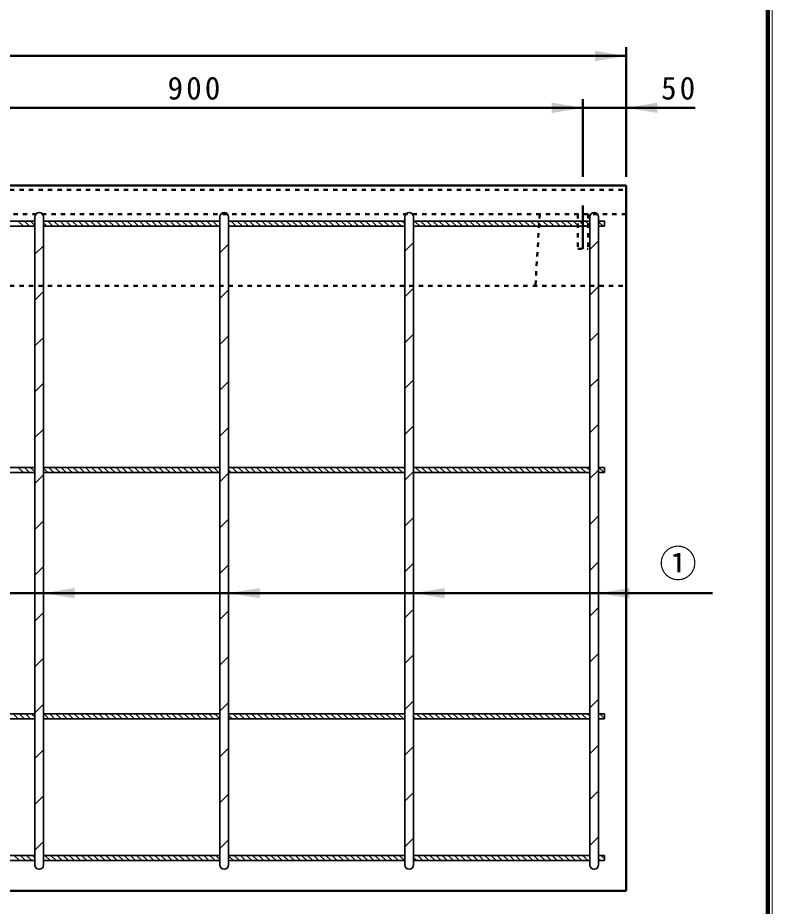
# Model space of a CAD drawing. Units: millimetres, scale not verified. Extents: x 100 to 4105, y 100 to 2870.
# Drawn here: x 3232 to 4105, y 846 to 1874 of the extents above; entities that cross this region are included whole.
import ezdxf
from ezdxf.enums import TextEntityAlignment as Align

# ---------------------------------------------------------------- set-up
doc = ezdxf.new("R2010")
doc.units = ezdxf.units.MM
doc.header["$LTSCALE"] = 5
doc.linetypes.add('USER1', pattern=[2.2, 1, -1.2])
doc.linetypes.add('USER2', pattern=[13.4, 10, -1.2, 1, -1.2])
doc.layers.add('V-nasSTD', color=7, linetype='Continuous', lineweight=50)
doc.styles.add('ＭＳ ゴシック', font='')
doc.styles.get('ＭＳ ゴシック').set_extended_font_data('MS Gothic')

msp = doc.modelspace()

# ---------------------------------------------------------------- hatches: boundary and pattern name
at = {"layer": 'V-nasSTD'}
for points in [[(3900, 1823.655), (3936, 1829.655), (3900, 1835.655)], [(3850, 1763.655), (3886, 1769.655), (3850, 1775.655)], [(3972, 1775.655), (3936, 1769.655), (3972, 1763.655)], [(3298, 1214.155), (3262, 1208.155), (3298, 1202.155)], [(3512, 1214.155), (3476, 1208.155), (3512, 1202.155)], [(3726, 1214.155), (3690, 1208.155), (3726, 1202.155)], [(3940, 1214.155), (3904, 1208.155), (3940, 1202.155)]]:
    msp.add_hatch(color=256, dxfattribs=at).paths.add_polyline_path(points)

# ---------------------------------------------------------------- linework, layer by layer
at = {"layer": 'V-nasSTD', "lineweight": 100}
msp.add_line((4100, 105), (4100, 2865), dxfattribs=at)
at = {"layer": 'V-nasSTD'}
for p, q in [((3936, 1689.655), (3936, 1839.655)), ((1936, 1829.655), (3936, 1829.655)), ((3886, 1689.655), (3886, 1779.655)), ((2986, 1769.655), (3886, 1769.655)), ((3886, 1769.655), (3936, 1769.655)), ((4016, 1769.655), (3936, 1769.655)), ((1936, 1679.655), (3936, 1679.655)), ((3936, 1679.655), (3936, 863.655)), ((4036, 1208.155), (2936, 1208.155)), ((1936, 863.655), (3936, 863.655))]:
    msp.add_line(p, q, dxfattribs=at)
at = {"layer": 'V-nasSTD', "linetype": 'USER1'}
for p, q in [((1936, 1674.655), (3936, 1674.655)), ((3936, 1646.655), (1936, 1646.655)), ((3836, 1646.655), (3831, 1563.655)), ((3880, 1646.655), (3880, 1606.655)), ((3892, 1646.655), (3892, 1606.655)), ((3880, 1606.655), (3892, 1606.655)), ((1936, 1563.655), (3936, 1563.655))]:
    msp.add_line(p, q, dxfattribs=at)
at = {"layer": 'V-nasSTD', "linetype": 'USER2'}
msp.add_line((3886, 1656.655), (3886, 1606.655), dxfattribs=at)
at = {"layer": 'V-nasSTD', "lineweight": 35}
for p, q in [((3048, 1638.655), (3252, 1638.655)), ((3232.642, 1638.655), (3238.642, 1632.655)), ((3239.713, 1638.655), (3245.713, 1632.655)), ((3246.785, 1638.655), (3252, 1633.439)), ((3252, 1643.655), (3252, 893.655)), ((3262, 1643.655), (3262, 893.655)), ((3262, 1638.655), (3466, 1638.655)), ((3262, 1636.429), (3265.774, 1632.655)), ((3266.845, 1638.655), (3272.845, 1632.655)), ((3273.917, 1638.655), (3279.917, 1632.655)), ((3280.988, 1638.655), (3286.988, 1632.655)), ((3288.059, 1638.655), (3294.059, 1632.655)), ((3295.13, 1638.655), (3301.13, 1632.655)), ((3302.201, 1638.655), (3308.201, 1632.655)), ((3309.272, 1638.655), (3315.272, 1632.655)), ((3316.343, 1638.655), (3322.343, 1632.655)), ((3323.414, 1638.655), (3329.414, 1632.655)), ((3330.485, 1638.655), (3336.485, 1632.655)), ((3337.556, 1638.655), (3343.556, 1632.655)), ((3344.627, 1638.655), (3350.627, 1632.655)), ((3351.698, 1638.655), (3357.698, 1632.655)), ((3358.769, 1638.655), (3364.769, 1632.655)), ((3365.84, 1638.655), (3371.84, 1632.655)), ((3372.912, 1638.655), (3378.912, 1632.655)), ((3379.983, 1638.655), (3385.983, 1632.655)), ((3387.054, 1638.655), (3393.054, 1632.655)), ((3394.125, 1638.655), (3400.125, 1632.655)), ((3401.196, 1638.655), (3407.196, 1632.655)), ((3408.267, 1638.655), (3414.267, 1632.655)), ((3415.338, 1638.655), (3421.338, 1632.655)), ((3422.409, 1638.655), (3428.409, 1632.655)), ((3429.48, 1638.655), (3435.48, 1632.655)), ((3436.551, 1638.655), (3442.551, 1632.655)), ((3443.622, 1638.655), (3449.622, 1632.655)), ((3450.693, 1638.655), (3456.693, 1632.655)), ((3457.764, 1638.655), (3463.764, 1632.655)), ((3464.835, 1638.655), (3466, 1637.49)), ((3466, 1643.655), (3466, 893.655)), ((3476, 1643.655), (3476, 893.655)), ((3476, 1638.655), (3680, 1638.655)), ((3476, 1634.561), (3477.906, 1632.655)), ((3478.978, 1638.655), (3484.978, 1632.655)), ((3486.049, 1638.655), (3492.049, 1632.655)), ((3493.12, 1638.655), (3499.12, 1632.655)), ((3500.191, 1638.655), (3506.191, 1632.655)), ((3507.262, 1638.655), (3513.262, 1632.655)), ((3514.333, 1638.655), (3520.333, 1632.655)), ((3521.404, 1638.655), (3527.404, 1632.655)), ((3528.475, 1638.655), (3534.475, 1632.655)), ((3535.546, 1638.655), (3541.546, 1632.655)), ((3542.617, 1638.655), (3548.617, 1632.655)), ((3549.688, 1638.655), (3555.688, 1632.655)), ((3556.759, 1638.655), (3562.759, 1632.655)), ((3563.83, 1638.655), (3569.83, 1632.655)), ((3570.901, 1638.655), (3576.901, 1632.655)), ((3577.972, 1638.655), (3583.972, 1632.655)), ((3585.044, 1638.655), (3591.044, 1632.655)), ((3592.115, 1638.655), (3598.115, 1632.655)), ((3599.186, 1638.655), (3605.186, 1632.655)), ((3606.257, 1638.655), (3612.257, 1632.655)), ((3613.328, 1638.655), (3619.328, 1632.655)), ((3620.399, 1638.655), (3626.399, 1632.655)), ((3627.47, 1638.655), (3633.47, 1632.655)), ((3634.541, 1638.655), (3640.541, 1632.655)), ((3641.612, 1638.655), (3647.612, 1632.655)), ((3648.683, 1638.655), (3654.683, 1632.655)), ((3655.754, 1638.655), (3661.754, 1632.655)), ((3662.825, 1638.655), (3668.825, 1632.655)), ((3669.896, 1638.655), (3675.896, 1632.655)), ((3676.967, 1638.655), (3680, 1635.622)), ((3680, 1643.655), (3680, 893.655)), ((3690, 1643.655), (3690, 893.655)), ((3690, 1638.655), (3894, 1638.655)), ((3691.11, 1638.655), (3697.11, 1632.655)), ((3698.181, 1638.655), (3704.181, 1632.655)), ((3705.252, 1638.655), (3711.252, 1632.655)), ((3712.323, 1638.655), (3718.323, 1632.655)), ((3719.394, 1638.655), (3725.394, 1632.655)), ((3726.465, 1638.655), (3732.465, 1632.655)), ((3733.536, 1638.655), (3739.536, 1632.655)), ((3740.607, 1638.655), (3746.607, 1632.655)), ((3747.678, 1638.655), (3753.678, 1632.655)), ((3754.749, 1638.655), (3760.749, 1632.655)), ((3761.82, 1638.655), (3767.82, 1632.655)), ((3768.891, 1638.655), (3774.891, 1632.655)), ((3775.962, 1638.655), (3781.962, 1632.655)), ((3783.033, 1638.655), (3789.033, 1632.655)), ((3790.105, 1638.655), (3796.105, 1632.655)), ((3797.176, 1638.655), (3803.176, 1632.655)), ((3804.247, 1638.655), (3810.247, 1632.655)), ((3811.318, 1638.655), (3817.318, 1632.655)), ((3818.389, 1638.655), (3824.389, 1632.655)), ((3825.46, 1638.655), (3831.46, 1632.655)), ((3832.531, 1638.655), (3838.531, 1632.655)), ((3839.602, 1638.655), (3845.602, 1632.655)), ((3846.673, 1638.655), (3852.673, 1632.655)), ((3853.744, 1638.655), (3859.744, 1632.655)), ((3860.815, 1638.655), (3866.815, 1632.655)), ((3867.886, 1638.655), (3873.886, 1632.655)), ((3874.957, 1638.655), (3880.957, 1632.655)), ((3882.028, 1638.655), (3888.028, 1632.655)), ((3889.099, 1638.655), (3894, 1633.754)), ((3894, 1643.655), (3894, 893.655)), ((3904, 1643.655), (3904, 893.655)), ((3904, 1638.655), (3911, 1638.655)), ((3904, 1637.896), (3909.242, 1632.655)), ((3910.313, 1638.655), (3911, 1637.967)), ((3911, 1638.655), (3911, 1632.655)), ((3048, 1632.655), (3252, 1632.655)), ((3262, 1632.655), (3466, 1632.655)), ((3476, 1632.655), (3680, 1632.655)), ((3690, 1632.655), (3894, 1632.655)), ((3904, 1632.655), (3911, 1632.655)), ((3680, 1603.904), (3690, 1613.904)), ((3894, 1605.772), (3904, 1615.772)), ((3252, 1600.168), (3262, 1610.168)), ((3466, 1602.036), (3476, 1612.036)), ((3894, 1552.739), (3904, 1562.739)), ((3252, 1547.135), (3262, 1557.135)), ((3466, 1549.003), (3476, 1559.003)), ((3680, 1550.871), (3690, 1560.871)), ((3252, 1494.102), (3262, 1504.102)), ((3466, 1495.97), (3476, 1505.97)), ((3680, 1497.838), (3690, 1507.838)), ((3894, 1499.706), (3904, 1509.706)), ((3252, 1441.069), (3262, 1451.069)), ((3466, 1442.937), (3476, 1452.937)), ((3680, 1444.805), (3690, 1454.805)), ((3894, 1446.673), (3904, 1456.673)), ((3252, 1388.036), (3262, 1398.036)), ((3466, 1389.904), (3476, 1399.904)), ((3680, 1391.772), (3690, 1401.772)), ((3894, 1393.64), (3904, 1403.64)), ((3048, 1353.655), (3252, 1353.655)), ((3048, 1347.655), (3252, 1347.655)), ((3232.642, 1353.655), (3238.642, 1347.655)), ((3239.713, 1353.655), (3245.713, 1347.655)), ((3246.785, 1353.655), (3252, 1348.439)), ((3262, 1353.655), (3466, 1353.655)), ((3262, 1352.581), (3266.927, 1347.655)), ((3262, 1347.655), (3466, 1347.655)), ((3267.998, 1353.655), (3273.998, 1347.655)), ((3275.069, 1353.655), (3281.069, 1347.655)), ((3282.14, 1353.655), (3288.14, 1347.655)), ((3289.211, 1353.655), (3295.211, 1347.655)), ((3296.282, 1353.655), (3302.282, 1347.655)), ((3303.353, 1353.655), (3309.353, 1347.655)), ((3310.424, 1353.655), (3316.424, 1347.655)), ((3317.495, 1353.655), (3323.495, 1347.655)), ((3324.566, 1353.655), (3330.566, 1347.655)), ((3331.637, 1353.655), (3337.637, 1347.655)), ((3338.708, 1353.655), (3344.708, 1347.655)), ((3345.779, 1353.655), (3351.779, 1347.655)), ((3352.851, 1353.655), (3358.851, 1347.655)), ((3359.922, 1353.655), (3365.922, 1347.655)), ((3366.993, 1353.655), (3372.993, 1347.655)), ((3374.064, 1353.655), (3380.064, 1347.655)), ((3381.135, 1353.655), (3387.135, 1347.655)), ((3388.206, 1353.655), (3394.206, 1347.655)), ((3395.277, 1353.655), (3401.277, 1347.655)), ((3402.348, 1353.655), (3408.348, 1347.655)), ((3409.419, 1353.655), (3415.419, 1347.655)), ((3416.49, 1353.655), (3422.49, 1347.655)), ((3423.561, 1353.655), (3429.561, 1347.655)), ((3430.632, 1353.655), (3436.632, 1347.655)), ((3437.703, 1353.655), (3443.703, 1347.655)), ((3444.774, 1353.655), (3450.774, 1347.655)), ((3451.845, 1353.655), (3457.845, 1347.655)), ((3458.917, 1353.655), (3464.917, 1347.655)), ((3466, 1336.871), (3476, 1346.871)), ((3476, 1353.655), (3680, 1353.655)), ((3476, 1350.713), (3479.059, 1347.655)), ((3476, 1347.655), (3680, 1347.655)), ((3480.13, 1353.655), (3486.13, 1347.655)), ((3487.201, 1353.655), (3493.201, 1347.655)), ((3494.272, 1353.655), (3500.272, 1347.655)), ((3501.343, 1353.655), (3507.343, 1347.655)), ((3508.414, 1353.655), (3514.414, 1347.655)), ((3515.485, 1353.655), (3521.485, 1347.655)), ((3522.556, 1353.655), (3528.556, 1347.655)), ((3529.627, 1353.655), (3535.627, 1347.655)), ((3536.698, 1353.655), (3542.698, 1347.655)), ((3543.769, 1353.655), (3549.769, 1347.655)), ((3550.84, 1353.655), (3556.84, 1347.655)), ((3557.912, 1353.655), (3563.912, 1347.655)), ((3564.983, 1353.655), (3570.983, 1347.655)), ((3572.054, 1353.655), (3578.054, 1347.655)), ((3579.125, 1353.655), (3585.125, 1347.655)), ((3586.196, 1353.655), (3592.196, 1347.655)), ((3593.267, 1353.655), (3599.267, 1347.655)), ((3600.338, 1353.655), (3606.338, 1347.655)), ((3607.409, 1353.655), (3613.409, 1347.655)), ((3614.48, 1353.655), (3620.48, 1347.655)), ((3621.551, 1353.655), (3627.551, 1347.655)), ((3628.622, 1353.655), (3634.622, 1347.655)), ((3635.693, 1353.655), (3641.693, 1347.655)), ((3642.764, 1353.655), (3648.764, 1347.655)), ((3649.835, 1353.655), (3655.835, 1347.655)), ((3656.906, 1353.655), (3662.906, 1347.655)), ((3663.978, 1353.655), (3669.978, 1347.655)), ((3671.049, 1353.655), (3677.049, 1347.655)), ((3678.12, 1353.655), (3680, 1351.774)), ((3680, 1338.739), (3690, 1348.739)), ((3690, 1353.655), (3894, 1353.655)), ((3690, 1348.845), (3691.191, 1347.655)), ((3690, 1347.655), (3894, 1347.655)), ((3692.262, 1353.655), (3698.262, 1347.655)), ((3699.333, 1353.655), (3705.333, 1347.655)), ((3706.404, 1353.655), (3712.404, 1347.655)), ((3713.475, 1353.655), (3719.475, 1347.655)), ((3720.546, 1353.655), (3726.546, 1347.655)), ((3727.617, 1353.655), (3733.617, 1347.655)), ((3734.688, 1353.655), (3740.688, 1347.655)), ((3741.759, 1353.655), (3747.759, 1347.655)), ((3748.83, 1353.655), (3754.83, 1347.655)), ((3755.901, 1353.655), (3761.901, 1347.655)), ((3762.972, 1353.655), (3768.972, 1347.655)), ((3770.044, 1353.655), (3776.044, 1347.655)), ((3777.115, 1353.655), (3783.115, 1347.655)), ((3784.186, 1353.655), (3790.186, 1347.655)), ((3791.257, 1353.655), (3797.257, 1347.655)), ((3798.328, 1353.655), (3804.328, 1347.655)), ((3805.399, 1353.655), (3811.399, 1347.655)), ((3812.47, 1353.655), (3818.47, 1347.655)), ((3819.541, 1353.655), (3825.541, 1347.655)), ((3826.612, 1353.655), (3832.612, 1347.655)), ((3833.683, 1353.655), (3839.683, 1347.655)), ((3840.754, 1353.655), (3846.754, 1347.655)), ((3847.825, 1353.655), (3853.825, 1347.655)), ((3854.896, 1353.655), (3860.896, 1347.655)), ((3861.967, 1353.655), (3867.967, 1347.655)), ((3869.038, 1353.655), (3875.038, 1347.655)), ((3876.11, 1353.655), (3882.11, 1347.655)), ((3883.181, 1353.655), (3889.181, 1347.655)), ((3890.252, 1353.655), (3894, 1349.906)), ((3894, 1340.607), (3904, 1350.607)), ((3904, 1353.655), (3911, 1353.655)), ((3904, 1347.655), (3911, 1347.655)), ((3904.394, 1353.655), (3910.394, 1347.655)), ((3911, 1353.655), (3911, 1347.655)), ((3911, 1347.655), (3911, 1350.655)), ((3252, 1335.003), (3262, 1345.003)), ((3680, 1285.706), (3690, 1295.706)), ((3894, 1287.574), (3904, 1297.574)), ((3252, 1281.97), (3262, 1291.97)), ((3466, 1283.838), (3476, 1293.838)), ((3894, 1234.541), (3904, 1244.541)), ((3252, 1228.937), (3262, 1238.937)), ((3466, 1230.805), (3476, 1240.805)), ((3680, 1232.673), (3690, 1242.673)), ((3252, 1175.904), (3262, 1185.904)), ((3466, 1177.772), (3476, 1187.772)), ((3680, 1179.64), (3690, 1189.64)), ((3894, 1181.508), (3904, 1191.508)), ((3252, 1122.871), (3262, 1132.871)), ((3466, 1124.739), (3476, 1134.739)), ((3680, 1126.607), (3690, 1136.607)), ((3894, 1128.475), (3904, 1138.475)), ((3252, 1069.838), (3262, 1079.838)), ((3466, 1071.706), (3476, 1081.706)), ((3680, 1073.574), (3690, 1083.574)), ((3894, 1075.442), (3904, 1085.442)), ((3048, 1068.655), (3252, 1068.655)), ((3048, 1062.655), (3252, 1062.655)), ((3226.724, 1068.655), (3232.724, 1062.655)), ((3233.795, 1068.655), (3239.795, 1062.655)), ((3240.866, 1068.655), (3246.866, 1062.655)), ((3247.937, 1068.655), (3252, 1064.591)), ((3262, 1068.655), (3466, 1068.655)), ((3262, 1062.655), (3466, 1062.655)), ((3262.079, 1068.655), (3268.079, 1062.655)), ((3269.15, 1068.655), (3275.15, 1062.655)), ((3276.221, 1068.655), (3282.221, 1062.655)), ((3283.292, 1068.655), (3289.292, 1062.655)), ((3290.363, 1068.655), (3296.363, 1062.655)), ((3297.434, 1068.655), (3303.434, 1062.655)), ((3304.505, 1068.655), (3310.505, 1062.655)), ((3311.576, 1068.655), (3317.576, 1062.655)), ((3318.647, 1068.655), (3324.647, 1062.655)), ((3325.718, 1068.655), (3331.718, 1062.655)), ((3332.79, 1068.655), (3338.79, 1062.655)), ((3339.861, 1068.655), (3345.861, 1062.655)), ((3346.932, 1068.655), (3352.932, 1062.655)), ((3354.003, 1068.655), (3360.003, 1062.655)), ((3361.074, 1068.655), (3367.074, 1062.655)), ((3368.145, 1068.655), (3374.145, 1062.655)), ((3375.216, 1068.655), (3381.216, 1062.655)), ((3382.287, 1068.655), (3388.287, 1062.655)), ((3389.358, 1068.655), (3395.358, 1062.655)), ((3396.429, 1068.655), (3402.429, 1062.655)), ((3403.5, 1068.655), (3409.5, 1062.655)), ((3410.571, 1068.655), (3416.571, 1062.655)), ((3417.642, 1068.655), (3423.642, 1062.655)), ((3424.713, 1068.655), (3430.713, 1062.655)), ((3431.785, 1068.655), (3437.785, 1062.655)), ((3438.856, 1068.655), (3444.856, 1062.655)), ((3445.927, 1068.655), (3451.927, 1062.655)), ((3452.998, 1068.655), (3458.998, 1062.655)), ((3460.069, 1068.655), (3466, 1062.723)), ((3476, 1068.655), (3680, 1068.655)), ((3476, 1066.866), (3480.211, 1062.655)), ((3476, 1062.655), (3680, 1062.655)), ((3481.282, 1068.655), (3487.282, 1062.655)), ((3488.353, 1068.655), (3494.353, 1062.655)), ((3495.424, 1068.655), (3501.424, 1062.655)), ((3502.495, 1068.655), (3508.495, 1062.655)), ((3509.566, 1068.655), (3515.566, 1062.655)), ((3516.637, 1068.655), (3522.637, 1062.655)), ((3523.708, 1068.655), (3529.708, 1062.655)), ((3530.779, 1068.655), (3536.779, 1062.655)), ((3537.851, 1068.655), (3543.851, 1062.655)), ((3544.922, 1068.655), (3550.922, 1062.655)), ((3551.993, 1068.655), (3557.993, 1062.655)), ((3559.064, 1068.655), (3565.064, 1062.655)), ((3566.135, 1068.655), (3572.135, 1062.655)), ((3573.206, 1068.655), (3579.206, 1062.655)), ((3580.277, 1068.655), (3586.277, 1062.655)), ((3587.348, 1068.655), (3593.348, 1062.655)), ((3594.419, 1068.655), (3600.419, 1062.655)), ((3601.49, 1068.655), (3607.49, 1062.655)), ((3608.561, 1068.655), (3614.561, 1062.655)), ((3615.632, 1068.655), (3621.632, 1062.655)), ((3622.703, 1068.655), (3628.703, 1062.655)), ((3629.774, 1068.655), (3635.774, 1062.655)), ((3636.845, 1068.655), (3642.845, 1062.655)), ((3643.917, 1068.655), (3649.917, 1062.655)), ((3650.988, 1068.655), (3656.988, 1062.655)), ((3658.059, 1068.655), (3664.059, 1062.655)), ((3665.13, 1068.655), (3671.13, 1062.655)), ((3672.201, 1068.655), (3678.201, 1062.655)), ((3679.272, 1068.655), (3680, 1067.926)), ((3690, 1068.655), (3894, 1068.655)), ((3690, 1064.998), (3692.343, 1062.655)), ((3690, 1062.655), (3894, 1062.655)), ((3693.414, 1068.655), (3699.414, 1062.655)), ((3700.485, 1068.655), (3706.485, 1062.655)), ((3707.556, 1068.655), (3713.556, 1062.655)), ((3714.627, 1068.655), (3720.627, 1062.655)), ((3721.698, 1068.655), (3727.698, 1062.655)), ((3728.769, 1068.655), (3734.769, 1062.655)), ((3735.84, 1068.655), (3741.84, 1062.655)), ((3742.912, 1068.655), (3748.912, 1062.655)), ((3749.983, 1068.655), (3755.983, 1062.655)), ((3757.054, 1068.655), (3763.054, 1062.655)), ((3764.125, 1068.655), (3770.125, 1062.655)), ((3771.196, 1068.655), (3777.196, 1062.655)), ((3778.267, 1068.655), (3784.267, 1062.655)), ((3785.338, 1068.655), (3791.338, 1062.655)), ((3792.409, 1068.655), (3798.409, 1062.655)), ((3799.48, 1068.655), (3805.48, 1062.655)), ((3806.551, 1068.655), (3812.551, 1062.655)), ((3813.622, 1068.655), (3819.622, 1062.655)), ((3820.693, 1068.655), (3826.693, 1062.655)), ((3827.764, 1068.655), (3833.764, 1062.655)), ((3834.835, 1068.655), (3840.835, 1062.655)), ((3841.906, 1068.655), (3847.906, 1062.655)), ((3848.978, 1068.655), (3854.978, 1062.655)), ((3856.049, 1068.655), (3862.049, 1062.655)), ((3863.12, 1068.655), (3869.12, 1062.655)), ((3870.191, 1068.655), (3876.191, 1062.655)), ((3877.262, 1068.655), (3883.262, 1062.655)), ((3884.333, 1068.655), (3890.333, 1062.655)), ((3891.404, 1068.655), (3894, 1066.059)), ((3904, 1068.655), (3911, 1068.655)), ((3904, 1063.13), (3904.475, 1062.655)), ((3904, 1062.655), (3911, 1062.655)), ((3905.546, 1068.655), (3911, 1063.201)), ((3911, 1068.655), (3911, 1062.655)), ((3466, 1018.673), (3476, 1028.673)), ((3680, 1020.541), (3690, 1030.541)), ((3894, 1022.409), (3904, 1032.409)), ((3252, 1016.805), (3262, 1026.805)), ((3680, 967.508), (3690, 977.508)), ((3894, 969.376), (3904, 979.376)), ((3252, 963.772), (3262, 973.772)), ((3466, 965.64), (3476, 975.64)), ((3894, 916.343), (3904, 926.343)), ((3252, 910.739), (3262, 920.739)), ((3466, 912.607), (3476, 922.607)), ((3680, 914.475), (3690, 924.475)), ((3048, 904.655), (3252, 904.655)), ((3228.089, 904.655), (3234.089, 898.655)), ((3235.16, 904.655), (3241.16, 898.655)), ((3242.231, 904.655), (3248.231, 898.655)), ((3249.302, 904.655), (3252, 901.957)), ((3262, 904.655), (3466, 904.655)), ((3263.444, 904.655), (3269.444, 898.655)), ((3270.515, 904.655), (3276.515, 898.655)), ((3277.586, 904.655), (3283.586, 898.655)), ((3284.658, 904.655), (3290.658, 898.655)), ((3291.729, 904.655), (3297.729, 898.655)), ((3298.8, 904.655), (3304.8, 898.655)), ((3305.871, 904.655), (3311.871, 898.655)), ((3312.942, 904.655), (3318.942, 898.655)), ((3320.013, 904.655), (3326.013, 898.655)), ((3327.084, 904.655), (3333.084, 898.655)), ((3334.155, 904.655), (3340.155, 898.655)), ((3341.226, 904.655), (3347.226, 898.655)), ((3348.297, 904.655), (3354.297, 898.655)), ((3355.368, 904.655), (3361.368, 898.655)), ((3362.439, 904.655), (3368.439, 898.655)), ((3369.51, 904.655), (3375.51, 898.655)), ((3376.581, 904.655), (3382.581, 898.655)), ((3383.652, 904.655), (3389.652, 898.655)), ((3390.724, 904.655), (3396.724, 898.655)), ((3397.795, 904.655), (3403.795, 898.655)), ((3404.866, 904.655), (3410.866, 898.655)), ((3411.937, 904.655), (3417.937, 898.655)), ((3419.008, 904.655), (3425.008, 898.655)), ((3426.079, 904.655), (3432.079, 898.655)), ((3433.15, 904.655), (3439.15, 898.655)), ((3440.221, 904.655), (3446.221, 898.655)), ((3447.292, 904.655), (3453.292, 898.655)), ((3454.363, 904.655), (3460.363, 898.655)), ((3461.434, 904.655), (3466, 900.089)), ((3476, 904.655), (3680, 904.655)), ((3482.647, 904.655), (3488.647, 898.655)), ((3489.718, 904.655), (3495.718, 898.655)), ((3496.79, 904.655), (3502.79, 898.655)), ((3503.861, 904.655), (3509.861, 898.655)), ((3510.932, 904.655), (3516.932, 898.655)), ((3518.003, 904.655), (3524.003, 898.655)), ((3525.074, 904.655), (3531.074, 898.655)), ((3532.145, 904.655), (3538.145, 898.655)), ((3539.216, 904.655), (3545.216, 898.655)), ((3546.287, 904.655), (3552.287, 898.655)), ((3553.358, 904.655), (3559.358, 898.655)), ((3560.429, 904.655), (3566.429, 898.655)), ((3567.5, 904.655), (3573.5, 898.655)), ((3574.571, 904.655), (3580.571, 898.655)), ((3581.642, 904.655), (3587.642, 898.655)), ((3588.713, 904.655), (3594.713, 898.655)), ((3595.785, 904.655), (3601.785, 898.655)), ((3602.856, 904.655), (3608.856, 898.655)), ((3609.927, 904.655), (3615.927, 898.655)), ((3616.998, 904.655), (3622.998, 898.655)), ((3624.069, 904.655), (3630.069, 898.655)), ((3631.14, 904.655), (3637.14, 898.655)), ((3638.211, 904.655), (3644.211, 898.655)), ((3645.282, 904.655), (3651.282, 898.655)), ((3652.353, 904.655), (3658.353, 898.655)), ((3659.424, 904.655), (3665.424, 898.655)), ((3666.495, 904.655), (3672.495, 898.655)), ((3673.566, 904.655), (3679.566, 898.655)), ((3690, 904.655), (3894, 904.655)), ((3694.779, 904.655), (3700.779, 898.655)), ((3701.851, 904.655), (3707.851, 898.655)), ((3708.922, 904.655), (3714.922, 898.655)), ((3715.993, 904.655), (3721.993, 898.655)), ((3723.064, 904.655), (3729.064, 898.655)), ((3730.135, 904.655), (3736.135, 898.655)), ((3737.206, 904.655), (3743.206, 898.655)), ((3744.277, 904.655), (3750.277, 898.655)), ((3751.348, 904.655), (3757.348, 898.655)), ((3758.419, 904.655), (3764.419, 898.655)), ((3765.49, 904.655), (3771.49, 898.655)), ((3772.561, 904.655), (3778.561, 898.655)), ((3779.632, 904.655), (3785.632, 898.655)), ((3786.703, 904.655), (3792.703, 898.655)), ((3793.774, 904.655), (3799.774, 898.655)), ((3800.845, 904.655), (3806.845, 898.655)), ((3807.917, 904.655), (3813.917, 898.655)), ((3814.988, 904.655), (3820.988, 898.655)), ((3822.059, 904.655), (3828.059, 898.655)), ((3829.13, 904.655), (3835.13, 898.655)), ((3836.201, 904.655), (3842.201, 898.655)), ((3843.272, 904.655), (3849.272, 898.655)), ((3850.343, 904.655), (3856.343, 898.655)), ((3857.414, 904.655), (3863.414, 898.655)), ((3864.485, 904.655), (3870.485, 898.655)), ((3871.556, 904.655), (3877.556, 898.655)), ((3878.627, 904.655), (3884.627, 898.655)), ((3885.698, 904.655), (3891.698, 898.655)), ((3892.769, 904.655), (3894, 903.424)), ((3904, 904.655), (3911, 904.655)), ((3906.912, 904.655), (3911, 900.566)), ((3911, 904.655), (3911, 898.655)), ((3048, 898.655), (3252, 898.655)), ((3262, 899.028), (3262.373, 898.655)), ((3262, 898.655), (3466, 898.655)), ((3476, 904.231), (3481.576, 898.655)), ((3476, 898.655), (3680, 898.655)), ((3690, 902.363), (3693.708, 898.655)), ((3690, 898.655), (3894, 898.655)), ((3904, 900.495), (3905.84, 898.655)), ((3904, 898.655), (3911, 898.655))]:
    msp.add_line(p, q, dxfattribs=at)
at = {"layer": 'V-nasSTD', "lineweight": 13}
msp.add_lwpolyline([(100, 100), (100, 2870), (4105, 2870), (4105, 100)], close=True, dxfattribs=at)
at = {"layer": 'V-nasSTD', "lineweight": 35}
for centre, start, end in [((3257, 1643.655), 0, 180), ((3471, 1643.655), 0, 180), ((3685, 1643.655), 0, 180), ((3899, 1643.655), 0, 180), ((3257, 893.655), 180, 0), ((3471, 893.655), 180, 0), ((3685, 893.655), 180, 0), ((3899, 893.655), 180, 0)]:
    msp.add_arc(centre, 5, start, end, dxfattribs=at)

# ---------------------------------------------------------------- texts
at = {"layer": 'V-nasSTD', "style": 'ＭＳ ゴシック'}
msp.add_text('①', height=31.67, dxfattribs=at).set_placement((3974.4, 1258.355), align=Align.TOP_LEFT)
at = {"layer": 'V-nasSTD', "char_height": 26.39, "attachment_point": 1, "style": 'ＭＳ ゴシック'}
for s, insert in [('\\T1.2;900', (3405.4, 1805.655)), ('\\T1.2;50', (3976.4, 1805.655))]:
    msp.add_mtext(s, dxfattribs=dict(at, insert=insert))

doc.saveas('drawing.dxf')
